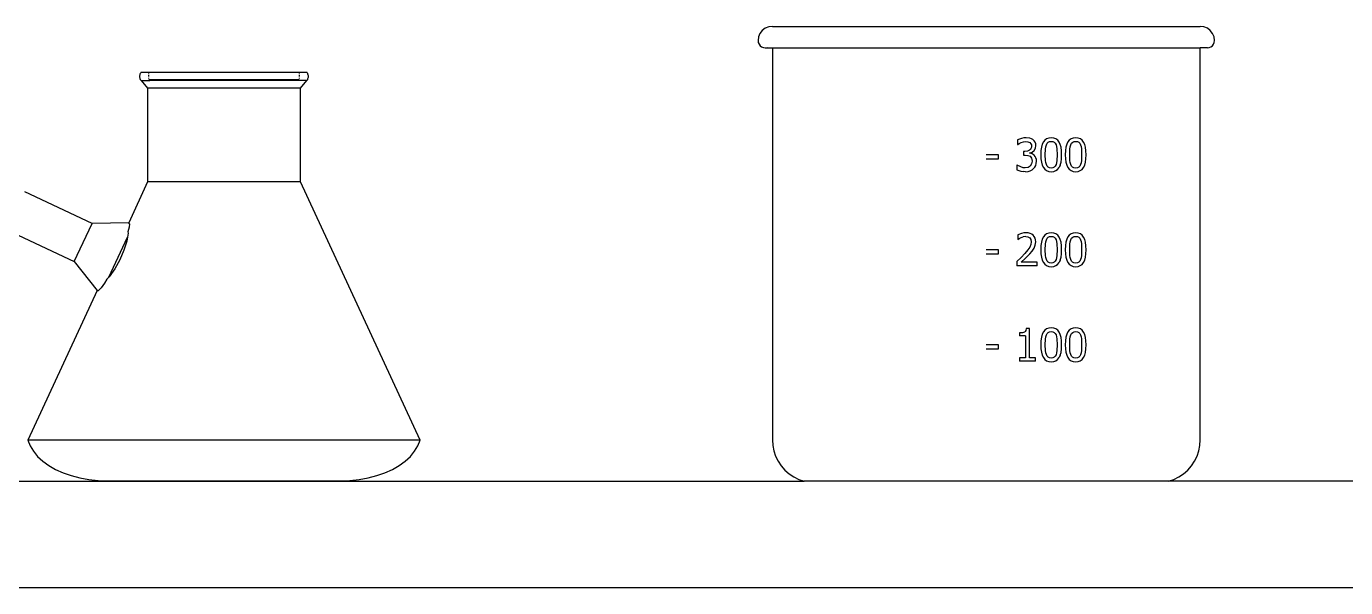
# Model space of a CAD drawing. Header units: metres. Extents: x 2.3 to 15.1, y 3 to 5.1.
# Drawn here: x 11.7497 to 12.0596, y 4.5484 to 4.6803 of the extents above; entities that cross this region are included whole.
import ezdxf

# ---------------------------------------------------------------- set-up
doc = ezdxf.new("R2010")
doc.units = ezdxf.units.M
doc.layers.add('Edges', color=7, linetype='Continuous')

# ---------------------------------------------------------------- blocks, each defined once
blk = doc.blocks.new('Chemistry Lab table fr')
at = {"layer": 'Edges'}
for p, q in [((1.60383, 0.40955), (1.60371, 0.40868)), ((1.60416, 0.41036), (1.60383, 0.40955)), ((1.6047, 0.41105), (1.60416, 0.41036)), ((1.60539, 0.41158), (1.6047, 0.41105)), ((1.6062, 0.41192), (1.60539, 0.41158)), ((1.60706, 0.41203), (1.6062, 0.41192)), ((1.60706, 0.41203), (1.70756, 0.41203)), ((1.70843, 0.41192), (1.70756, 0.41203)), ((1.70924, 0.41158), (1.70843, 0.41192)), ((1.70993, 0.41105), (1.70924, 0.41158)), ((1.71047, 0.41036), (1.70993, 0.41105)), ((1.7108, 0.40955), (1.71047, 0.41036)), ((1.71091, 0.40868), (1.7108, 0.40955)), ((1.60371, 0.40868), (1.60377, 0.40825)), ((1.60377, 0.40825), (1.60394, 0.40784)), ((1.60394, 0.40784), (1.6042, 0.4075)), ((1.6042, 0.4075), (1.60455, 0.40723)), ((1.60455, 0.40723), (1.60496, 0.40706)), ((1.60496, 0.40706), (1.60539, 0.40701)), ((1.60539, 0.40701), (1.60582, 0.40706)), ((1.60539, 0.40701), (1.60706, 0.40701)), ((1.60706, 0.40706), (1.60706, 0.40701)), ((1.60706, 0.40701), (1.60706, 0.31488)), ((1.60706, 0.40701), (1.70756, 0.40701)), ((1.70756, 0.40701), (1.70756, 0.40706)), ((1.70756, 0.31488), (1.70756, 0.40701)), ((1.70924, 0.40701), (1.70756, 0.40701)), ((1.70881, 0.40706), (1.70924, 0.40701)), ((1.70924, 0.40701), (1.70967, 0.40706)), ((1.70967, 0.40706), (1.71008, 0.40723)), ((1.71008, 0.40723), (1.71042, 0.4075)), ((1.71042, 0.4075), (1.71069, 0.40784)), ((1.71069, 0.40784), (1.71086, 0.40825)), ((1.71086, 0.40825), (1.71091, 0.40868)), ((1.45844, 0.40044), (1.45843, 0.40026)), ((1.45843, 0.40026), (1.45844, 0.40009)), ((1.45848, 0.40061), (1.45844, 0.40044)), ((1.45844, 0.40009), (1.45848, 0.39992)), ((1.45853, 0.40077), (1.45848, 0.40061)), ((1.45848, 0.39992), (1.45853, 0.39976)), ((1.45861, 0.40094), (1.45853, 0.40077)), ((1.45853, 0.39976), (1.45861, 0.39959)), ((1.45871, 0.4011), (1.45861, 0.40094)), ((1.45883, 0.40125), (1.45871, 0.4011)), ((1.45883, 0.40125), (1.49771, 0.40125)), ((1.4606, 0.40077), (1.4606, 0.40094)), ((1.4606, 0.40026), (1.4606, 0.40061)), ((1.4606, 0.39976), (1.4606, 0.39992)), ((1.49593, 0.40094), (1.49593, 0.40077)), ((1.49593, 0.40061), (1.49593, 0.40026)), ((1.49593, 0.39992), (1.49593, 0.39976)), ((1.49783, 0.4011), (1.49771, 0.40125)), ((1.49793, 0.40094), (1.49783, 0.4011)), ((1.498, 0.40077), (1.49793, 0.40094)), ((1.49793, 0.39959), (1.498, 0.39976)), ((1.49806, 0.40061), (1.498, 0.40077)), ((1.498, 0.39976), (1.49806, 0.39992)), ((1.49809, 0.40044), (1.49806, 0.40061)), ((1.49806, 0.39992), (1.49809, 0.40009)), ((1.4981, 0.40026), (1.49809, 0.40044)), ((1.49809, 0.40009), (1.4981, 0.40026)), ((1.45861, 0.39959), (1.45871, 0.39943)), ((1.45871, 0.39943), (1.45883, 0.39928)), ((1.45883, 0.39928), (1.46033, 0.39753)), ((1.45883, 0.39928), (1.46083, 0.39928)), ((1.46033, 0.39753), (1.46033, 0.37552)), ((1.4962, 0.39753), (1.46033, 0.39753)), ((1.4606, 0.39954), (1.4606, 0.39959)), ((1.46083, 0.39928), (1.4606, 0.39954)), ((1.4606, 0.39954), (1.49593, 0.39954)), ((1.49571, 0.39928), (1.46083, 0.39928)), ((1.49593, 0.39954), (1.49571, 0.39928)), ((1.49771, 0.39928), (1.49571, 0.39928)), ((1.49593, 0.39959), (1.49593, 0.39954)), ((1.4962, 0.39753), (1.49771, 0.39928)), ((1.4962, 0.37552), (1.4962, 0.39753)), ((1.49771, 0.39928), (1.49783, 0.39943)), ((1.49783, 0.39943), (1.49793, 0.39959)), ((1.66557, 0.38572), (1.66467, 0.38539)), ((1.66467, 0.38539), (1.66467, 0.38431)), ((1.66467, 0.38431), (1.66473, 0.38431)), ((1.66473, 0.38431), (1.66505, 0.38452)), ((1.66505, 0.38452), (1.66548, 0.38474)), ((1.66548, 0.38474), (1.66604, 0.38491)), ((1.66613, 0.38583), (1.66557, 0.38572)), ((1.66604, 0.38491), (1.66658, 0.38498)), ((1.66666, 0.38586), (1.66613, 0.38583)), ((1.66658, 0.38498), (1.66708, 0.38493)), ((1.66757, 0.38576), (1.66666, 0.38586)), ((1.66708, 0.38493), (1.66752, 0.38474)), ((1.66752, 0.38474), (1.6678, 0.38441)), ((1.66794, 0.38563), (1.66757, 0.38576)), ((1.6678, 0.38441), (1.66789, 0.38418)), ((1.66827, 0.38543), (1.66794, 0.38563)), ((1.66857, 0.38516), (1.66827, 0.38543)), ((1.66878, 0.38484), (1.66857, 0.38516)), ((1.66891, 0.38446), (1.66878, 0.38484)), ((1.66895, 0.38402), (1.66891, 0.38446)), ((1.67046, 0.38435), (1.67027, 0.38367)), ((1.67072, 0.3849), (1.67046, 0.38435)), ((1.67106, 0.38532), (1.67072, 0.3849)), ((1.67148, 0.38562), (1.67106, 0.38532)), ((1.67143, 0.38421), (1.67162, 0.38456)), ((1.67198, 0.3858), (1.67148, 0.38562)), ((1.67162, 0.38456), (1.67187, 0.38481)), ((1.67187, 0.38481), (1.67218, 0.38496)), ((1.67257, 0.38586), (1.67198, 0.3858)), ((1.67218, 0.38496), (1.67257, 0.38501)), ((1.67316, 0.3858), (1.67257, 0.38586)), ((1.67257, 0.38501), (1.67296, 0.38496)), ((1.67296, 0.38496), (1.67327, 0.38481)), ((1.67366, 0.38561), (1.67316, 0.3858)), ((1.67327, 0.38481), (1.67351, 0.38456)), ((1.67351, 0.38456), (1.67369, 0.38422)), ((1.67408, 0.3853), (1.67366, 0.38561)), ((1.67369, 0.38422), (1.67382, 0.38378)), ((1.67442, 0.38487), (1.67408, 0.3853)), ((1.67468, 0.38431), (1.67442, 0.38487)), ((1.67486, 0.38363), (1.67468, 0.38431)), ((1.6762, 0.38435), (1.67601, 0.38367)), ((1.67646, 0.3849), (1.6762, 0.38435)), ((1.6768, 0.38532), (1.67646, 0.3849)), ((1.67722, 0.38562), (1.6768, 0.38532)), ((1.67717, 0.38421), (1.67736, 0.38456)), ((1.67772, 0.3858), (1.67722, 0.38562)), ((1.67736, 0.38456), (1.67761, 0.38481)), ((1.67761, 0.38481), (1.67792, 0.38496)), ((1.67831, 0.38586), (1.67772, 0.3858)), ((1.67792, 0.38496), (1.67831, 0.38501)), ((1.6789, 0.3858), (1.67831, 0.38586)), ((1.67831, 0.38501), (1.6787, 0.38496)), ((1.6787, 0.38496), (1.67901, 0.38481)), ((1.6794, 0.38561), (1.6789, 0.3858)), ((1.67901, 0.38481), (1.67925, 0.38456)), ((1.67925, 0.38456), (1.67943, 0.38422)), ((1.67982, 0.3853), (1.6794, 0.38561)), ((1.67943, 0.38422), (1.67956, 0.38378)), ((1.68016, 0.38487), (1.67982, 0.3853)), ((1.68042, 0.38431), (1.68016, 0.38487)), ((1.6806, 0.38363), (1.68042, 0.38431)), ((1.66021, 0.38187), (1.65731, 0.38187)), ((1.66021, 0.38094), (1.66021, 0.38187)), ((1.66602, 0.38263), (1.66604, 0.38178)), ((1.66636, 0.38263), (1.66602, 0.38263)), ((1.66604, 0.38178), (1.66645, 0.38178)), ((1.66698, 0.38271), (1.66636, 0.38263)), ((1.66645, 0.38178), (1.66709, 0.38172)), ((1.66748, 0.38296), (1.66698, 0.38271)), ((1.66709, 0.38172), (1.6676, 0.38151)), ((1.66767, 0.38314), (1.66748, 0.38296)), ((1.66754, 0.38231), (1.66808, 0.38252)), ((1.66754, 0.38224), (1.66754, 0.38231)), ((1.66806, 0.38208), (1.66754, 0.38224)), ((1.6676, 0.38151), (1.66779, 0.38132)), ((1.66781, 0.38336), (1.66767, 0.38314)), ((1.66779, 0.38132), (1.66794, 0.38108)), ((1.66789, 0.38362), (1.66781, 0.38336)), ((1.66789, 0.38418), (1.66792, 0.38391)), ((1.66792, 0.38391), (1.66789, 0.38362)), ((1.66857, 0.38174), (1.66806, 0.38208)), ((1.66808, 0.38252), (1.66854, 0.38291)), ((1.66854, 0.38291), (1.66885, 0.38343)), ((1.66878, 0.38149), (1.66857, 0.38174)), ((1.66895, 0.38117), (1.66878, 0.38149)), ((1.66885, 0.38343), (1.66895, 0.38402)), ((1.66907, 0.38079), (1.66895, 0.38117)), ((1.67016, 0.38284), (1.67012, 0.38188)), ((1.67012, 0.38188), (1.67016, 0.38093)), ((1.67027, 0.38367), (1.67016, 0.38284)), ((1.67117, 0.38188), (1.67122, 0.38322)), ((1.67121, 0.38054), (1.67117, 0.38188)), ((1.67122, 0.38322), (1.6713, 0.38376)), ((1.6713, 0.38376), (1.67143, 0.38421)), ((1.67382, 0.38378), (1.67391, 0.38325)), ((1.67391, 0.38325), (1.67397, 0.38189)), ((1.67397, 0.38189), (1.67391, 0.38052)), ((1.67497, 0.38282), (1.67486, 0.38363)), ((1.67501, 0.38189), (1.67497, 0.38282)), ((1.67497, 0.38093), (1.67501, 0.38189)), ((1.6759, 0.38284), (1.67586, 0.38188)), ((1.67586, 0.38188), (1.6759, 0.38093)), ((1.67601, 0.38367), (1.6759, 0.38284)), ((1.67691, 0.38188), (1.67696, 0.38322)), ((1.67695, 0.38054), (1.67691, 0.38188)), ((1.67696, 0.38322), (1.67704, 0.38376)), ((1.67704, 0.38376), (1.67717, 0.38421)), ((1.67956, 0.38378), (1.67965, 0.38325)), ((1.67965, 0.38325), (1.67971, 0.38189)), ((1.67971, 0.38189), (1.67965, 0.38052)), ((1.68071, 0.38282), (1.6806, 0.38363)), ((1.68075, 0.38189), (1.68071, 0.38282)), ((1.68071, 0.38093), (1.68075, 0.38189)), ((1.65731, 0.38094), (1.66021, 0.38094)), ((1.66446, 0.37946), (1.66446, 0.37837)), ((1.66453, 0.37946), (1.66446, 0.37946)), ((1.66446, 0.37837), (1.66541, 0.37804)), ((1.6654, 0.37901), (1.66453, 0.37946)), ((1.66594, 0.37884), (1.6654, 0.37901)), ((1.66541, 0.37804), (1.66597, 0.37794)), ((1.66648, 0.37879), (1.66594, 0.37884)), ((1.66711, 0.37889), (1.66648, 0.37879)), ((1.6674, 0.37902), (1.66711, 0.37889)), ((1.66711, 0.37795), (1.66762, 0.37808)), ((1.66764, 0.37922), (1.6674, 0.37902)), ((1.66762, 0.37808), (1.66806, 0.3783)), ((1.66795, 0.37971), (1.66764, 0.37922)), ((1.66794, 0.38108), (1.66803, 0.38078)), ((1.66803, 0.38002), (1.66795, 0.37971)), ((1.66803, 0.38078), (1.66806, 0.3804)), ((1.66806, 0.3804), (1.66803, 0.38002)), ((1.66806, 0.3783), (1.66842, 0.37861)), ((1.66842, 0.37861), (1.66871, 0.37897)), ((1.66871, 0.37897), (1.66893, 0.37938)), ((1.66893, 0.37938), (1.66906, 0.37983)), ((1.66906, 0.37983), (1.6691, 0.38033)), ((1.6691, 0.38033), (1.66907, 0.38079)), ((1.67016, 0.38093), (1.67027, 0.38012)), ((1.67027, 0.38012), (1.67046, 0.37944)), ((1.67046, 0.37944), (1.67071, 0.37888)), ((1.67071, 0.37888), (1.67105, 0.37845)), ((1.67105, 0.37845), (1.67147, 0.37815)), ((1.67129, 0.38002), (1.67121, 0.38054)), ((1.67143, 0.37957), (1.67129, 0.38002)), ((1.67161, 0.37922), (1.67143, 0.37957)), ((1.67147, 0.37815), (1.67198, 0.37796)), ((1.67185, 0.37896), (1.67161, 0.37922)), ((1.67217, 0.3788), (1.67185, 0.37896)), ((1.67257, 0.37875), (1.67217, 0.3788)), ((1.67296, 0.3788), (1.67257, 0.37875)), ((1.67327, 0.37895), (1.67296, 0.3788)), ((1.67315, 0.37796), (1.67365, 0.37814)), ((1.67351, 0.3792), (1.67327, 0.37895)), ((1.6737, 0.37956), (1.67351, 0.3792)), ((1.67365, 0.37814), (1.67407, 0.37844)), ((1.67382, 0.37999), (1.6737, 0.37956)), ((1.67391, 0.38052), (1.67382, 0.37999)), ((1.67407, 0.37844), (1.67441, 0.37886)), ((1.67468, 0.37941), (1.67441, 0.37886)), ((1.67468, 0.37941), (1.67486, 0.3801)), ((1.67486, 0.3801), (1.67497, 0.38093)), ((1.6759, 0.38093), (1.67601, 0.38012)), ((1.67601, 0.38012), (1.6762, 0.37944)), ((1.6762, 0.37944), (1.67645, 0.37888)), ((1.67645, 0.37888), (1.67679, 0.37845)), ((1.67679, 0.37845), (1.67721, 0.37815)), ((1.67703, 0.38002), (1.67695, 0.38054)), ((1.67717, 0.37957), (1.67703, 0.38002)), ((1.67735, 0.37922), (1.67717, 0.37957)), ((1.67721, 0.37815), (1.67772, 0.37796)), ((1.67759, 0.37896), (1.67735, 0.37922)), ((1.67791, 0.3788), (1.67759, 0.37896)), ((1.67831, 0.37875), (1.67791, 0.3788)), ((1.6787, 0.3788), (1.67831, 0.37875)), ((1.67901, 0.37895), (1.6787, 0.3788)), ((1.67889, 0.37796), (1.67939, 0.37814)), ((1.67925, 0.3792), (1.67901, 0.37895)), ((1.67944, 0.37956), (1.67925, 0.3792)), ((1.67939, 0.37814), (1.67981, 0.37844)), ((1.67956, 0.37999), (1.67944, 0.37956)), ((1.67965, 0.38052), (1.67956, 0.37999)), ((1.67981, 0.37844), (1.68015, 0.37886)), ((1.68015, 0.37886), (1.68042, 0.37941)), ((1.68042, 0.37941), (1.6806, 0.3801)), ((1.6806, 0.3801), (1.68071, 0.38093)), ((1.46033, 0.37552), (1.45589, 0.36591)), ((1.4962, 0.37552), (1.46033, 0.37552)), ((1.52431, 0.31479), (1.4962, 0.37552)), ((1.66655, 0.3779), (1.66597, 0.37794)), ((1.66655, 0.3779), (1.66711, 0.37795)), ((1.67198, 0.37796), (1.67257, 0.3779)), ((1.67257, 0.3779), (1.67315, 0.37796)), ((1.67772, 0.37796), (1.67831, 0.3779)), ((1.67831, 0.3779), (1.67889, 0.37796)), ((1.44727, 0.36576), (1.43149, 0.37318)), ((1.44306, 0.3568), (1.44727, 0.36576)), ((1.45589, 0.36591), (1.44727, 0.36576)), ((1.45607, 0.36564), (1.45589, 0.36591)), ((1.45607, 0.36564), (1.45598, 0.36483)), ((1.42728, 0.36423), (1.44306, 0.3568)), ((1.45575, 0.36349), (1.45564, 0.36252)), ((1.45598, 0.36483), (1.4557, 0.36379)), ((1.4557, 0.36379), (1.45575, 0.36349)), ((1.66556, 0.36339), (1.66468, 0.36308)), ((1.66468, 0.36308), (1.66468, 0.36199)), ((1.66547, 0.36241), (1.66601, 0.36259)), ((1.66611, 0.36351), (1.66556, 0.36339)), ((1.66656, 0.36266), (1.66601, 0.36259)), ((1.66664, 0.36354), (1.66611, 0.36351)), ((1.66656, 0.36266), (1.66708, 0.36258)), ((1.66714, 0.36351), (1.66664, 0.36354)), ((1.66708, 0.36258), (1.6675, 0.36235)), ((1.66759, 0.3634), (1.66714, 0.36351)), ((1.66798, 0.36322), (1.66759, 0.3634)), ((1.66831, 0.36298), (1.66798, 0.36322)), ((1.66858, 0.36267), (1.66831, 0.36298)), ((1.66877, 0.36231), (1.66858, 0.36267)), ((1.67072, 0.36258), (1.67046, 0.36203)), ((1.67106, 0.363), (1.67072, 0.36258)), ((1.67148, 0.3633), (1.67106, 0.363)), ((1.67198, 0.36348), (1.67148, 0.3633)), ((1.67187, 0.36249), (1.67218, 0.36264)), ((1.67257, 0.36354), (1.67198, 0.36348)), ((1.67218, 0.36264), (1.67257, 0.36269)), ((1.67316, 0.36348), (1.67257, 0.36354)), ((1.67257, 0.36269), (1.67296, 0.36264)), ((1.67296, 0.36264), (1.67327, 0.36249)), ((1.67366, 0.36329), (1.67316, 0.36348)), ((1.67408, 0.36298), (1.67366, 0.36329)), ((1.67442, 0.36255), (1.67408, 0.36298)), ((1.67468, 0.36199), (1.67442, 0.36255)), ((1.67646, 0.36258), (1.6762, 0.36203)), ((1.6768, 0.363), (1.67646, 0.36258)), ((1.67722, 0.3633), (1.6768, 0.363)), ((1.67772, 0.36348), (1.67722, 0.3633)), ((1.67761, 0.36249), (1.67792, 0.36264)), ((1.67831, 0.36354), (1.67772, 0.36348)), ((1.67792, 0.36264), (1.67831, 0.36269)), ((1.6789, 0.36348), (1.67831, 0.36354)), ((1.67831, 0.36269), (1.6787, 0.36264)), ((1.6787, 0.36264), (1.67901, 0.36249)), ((1.6794, 0.36329), (1.6789, 0.36348)), ((1.67982, 0.36298), (1.6794, 0.36329)), ((1.68016, 0.36255), (1.67982, 0.36298)), ((1.68042, 0.36199), (1.68016, 0.36255)), ((1.45121, 0.35312), (1.45564, 0.36252)), ((1.45478, 0.35943), (1.45381, 0.35721)), ((1.45547, 0.3616), (1.45478, 0.35943)), ((1.45564, 0.36252), (1.45547, 0.3616)), ((1.66021, 0.35955), (1.65731, 0.35955)), ((1.66021, 0.35862), (1.66021, 0.35955)), ((1.66468, 0.36199), (1.66473, 0.36199)), ((1.66473, 0.36199), (1.66506, 0.3622)), ((1.66506, 0.3622), (1.66547, 0.36241)), ((1.66709, 0.35952), (1.66636, 0.35866)), ((1.66755, 0.36019), (1.66709, 0.35952)), ((1.6675, 0.36235), (1.66777, 0.36195)), ((1.66779, 0.36078), (1.66755, 0.36019)), ((1.66777, 0.36195), (1.66787, 0.36139)), ((1.66787, 0.36139), (1.66779, 0.36078)), ((1.66807, 0.35925), (1.66852, 0.35991)), ((1.66852, 0.35991), (1.66881, 0.36061)), ((1.66888, 0.3619), (1.66877, 0.36231)), ((1.66881, 0.36061), (1.66892, 0.36144)), ((1.66892, 0.36144), (1.66888, 0.3619)), ((1.67016, 0.36052), (1.67012, 0.35955)), ((1.67012, 0.35955), (1.67016, 0.35861)), ((1.67027, 0.36135), (1.67016, 0.36052)), ((1.67046, 0.36203), (1.67027, 0.36135)), ((1.67117, 0.35955), (1.67122, 0.3609)), ((1.67121, 0.35821), (1.67117, 0.35955)), ((1.67122, 0.3609), (1.6713, 0.36144)), ((1.6713, 0.36144), (1.67143, 0.36189)), ((1.67143, 0.36189), (1.67162, 0.36224)), ((1.67162, 0.36224), (1.67187, 0.36249)), ((1.67327, 0.36249), (1.67351, 0.36224)), ((1.67351, 0.36224), (1.67369, 0.3619)), ((1.67369, 0.3619), (1.67382, 0.36146)), ((1.67382, 0.36146), (1.67391, 0.36093)), ((1.67391, 0.36093), (1.67397, 0.35956)), ((1.67397, 0.35956), (1.67391, 0.35819)), ((1.67486, 0.36131), (1.67468, 0.36199)), ((1.67497, 0.3605), (1.67486, 0.36131)), ((1.67501, 0.35956), (1.67497, 0.3605)), ((1.67497, 0.3586), (1.67501, 0.35956)), ((1.6759, 0.36052), (1.67586, 0.35955)), ((1.67586, 0.35955), (1.6759, 0.35861)), ((1.67601, 0.36135), (1.6759, 0.36052)), ((1.6762, 0.36203), (1.67601, 0.36135)), ((1.67691, 0.35955), (1.67696, 0.3609)), ((1.67695, 0.35821), (1.67691, 0.35955)), ((1.67696, 0.3609), (1.67704, 0.36144)), ((1.67704, 0.36144), (1.67717, 0.36189)), ((1.67717, 0.36189), (1.67736, 0.36224)), ((1.67736, 0.36224), (1.67761, 0.36249)), ((1.67901, 0.36249), (1.67925, 0.36224)), ((1.67925, 0.36224), (1.67943, 0.3619)), ((1.67943, 0.3619), (1.67956, 0.36146)), ((1.67956, 0.36146), (1.67965, 0.36093)), ((1.67965, 0.36093), (1.67971, 0.35956)), ((1.67971, 0.35956), (1.67965, 0.35819)), ((1.6806, 0.36131), (1.68042, 0.36199)), ((1.68071, 0.3605), (1.6806, 0.36131)), ((1.68075, 0.35956), (1.68071, 0.3605)), ((1.68071, 0.3586), (1.68075, 0.35956)), ((1.44306, 0.3568), (1.44851, 0.34997)), ((1.45381, 0.35721), (1.45262, 0.35509)), ((1.65731, 0.35862), (1.66021, 0.35862)), ((1.66548, 0.35774), (1.66452, 0.35681)), ((1.66452, 0.35681), (1.66452, 0.35574)), ((1.66636, 0.35866), (1.66548, 0.35774)), ((1.66642, 0.35751), (1.66548, 0.35662)), ((1.66924, 0.35662), (1.66548, 0.35662)), ((1.66642, 0.35751), (1.6675, 0.3586)), ((1.6675, 0.3586), (1.66807, 0.35925)), ((1.66924, 0.35574), (1.66924, 0.35662)), ((1.67016, 0.35861), (1.67027, 0.3578)), ((1.67027, 0.3578), (1.67046, 0.35712)), ((1.67046, 0.35712), (1.67071, 0.35656)), ((1.67071, 0.35656), (1.67105, 0.35613)), ((1.67129, 0.3577), (1.67121, 0.35821)), ((1.67143, 0.35725), (1.67129, 0.3577)), ((1.67161, 0.3569), (1.67143, 0.35725)), ((1.67185, 0.35664), (1.67161, 0.3569)), ((1.67217, 0.35648), (1.67185, 0.35664)), ((1.67257, 0.35643), (1.67217, 0.35648)), ((1.67296, 0.35648), (1.67257, 0.35643)), ((1.67327, 0.35663), (1.67296, 0.35648)), ((1.67351, 0.35688), (1.67327, 0.35663)), ((1.6737, 0.35723), (1.67351, 0.35688)), ((1.67382, 0.35766), (1.6737, 0.35723)), ((1.67391, 0.35819), (1.67382, 0.35766)), ((1.67407, 0.35612), (1.67441, 0.35654)), ((1.67468, 0.35709), (1.67441, 0.35654)), ((1.67468, 0.35709), (1.67486, 0.35778)), ((1.67486, 0.35778), (1.67497, 0.3586)), ((1.6759, 0.35861), (1.67601, 0.3578)), ((1.67601, 0.3578), (1.6762, 0.35712)), ((1.6762, 0.35712), (1.67645, 0.35656)), ((1.67645, 0.35656), (1.67679, 0.35613)), ((1.67703, 0.3577), (1.67695, 0.35821)), ((1.67717, 0.35725), (1.67703, 0.3577)), ((1.67735, 0.3569), (1.67717, 0.35725)), ((1.67759, 0.35664), (1.67735, 0.3569)), ((1.67791, 0.35648), (1.67759, 0.35664)), ((1.67831, 0.35643), (1.67791, 0.35648)), ((1.6787, 0.35648), (1.67831, 0.35643)), ((1.67901, 0.35663), (1.6787, 0.35648)), ((1.67925, 0.35688), (1.67901, 0.35663)), ((1.67944, 0.35723), (1.67925, 0.35688)), ((1.67956, 0.35766), (1.67944, 0.35723)), ((1.67965, 0.35819), (1.67956, 0.35766)), ((1.67981, 0.35612), (1.68015, 0.35654)), ((1.68015, 0.35654), (1.68042, 0.35709)), ((1.68042, 0.35709), (1.6806, 0.35778)), ((1.6806, 0.35778), (1.68071, 0.3586)), ((1.45262, 0.35509), (1.4513, 0.35322)), ((1.66924, 0.35574), (1.66452, 0.35574)), ((1.67105, 0.35613), (1.67147, 0.35583)), ((1.67147, 0.35583), (1.67198, 0.35564)), ((1.67198, 0.35564), (1.67257, 0.35558)), ((1.67257, 0.35558), (1.67315, 0.35564)), ((1.67315, 0.35564), (1.67365, 0.35582)), ((1.67365, 0.35582), (1.67407, 0.35612)), ((1.67679, 0.35613), (1.67721, 0.35583)), ((1.67721, 0.35583), (1.67772, 0.35564)), ((1.67772, 0.35564), (1.67831, 0.35558)), ((1.67831, 0.35558), (1.67889, 0.35564)), ((1.67889, 0.35564), (1.67939, 0.35582)), ((1.67939, 0.35582), (1.67981, 0.35612)), ((1.4494, 0.3506), (1.44883, 0.35)), ((1.45018, 0.35174), (1.4494, 0.3506)), ((1.45073, 0.35266), (1.45018, 0.35174)), ((1.45121, 0.35312), (1.45073, 0.35266)), ((1.4513, 0.35322), (1.45121, 0.35312)), ((1.44851, 0.34997), (1.43223, 0.31479)), ((1.44851, 0.34997), (1.44883, 0.35)), ((1.66669, 0.34107), (1.66657, 0.34055)), ((1.66749, 0.34107), (1.66669, 0.34107)), ((1.66749, 0.33418), (1.66749, 0.34107)), ((1.67148, 0.34096), (1.67106, 0.34066)), ((1.67198, 0.34114), (1.67148, 0.34096)), ((1.67257, 0.3412), (1.67198, 0.34114)), ((1.67316, 0.34114), (1.67257, 0.3412)), ((1.67366, 0.34095), (1.67316, 0.34114)), ((1.67408, 0.34064), (1.67366, 0.34095)), ((1.67722, 0.34096), (1.6768, 0.34066)), ((1.67772, 0.34114), (1.67722, 0.34096)), ((1.67831, 0.3412), (1.67772, 0.34114)), ((1.6789, 0.34114), (1.67831, 0.3412)), ((1.6794, 0.34095), (1.6789, 0.34114)), ((1.67982, 0.34064), (1.6794, 0.34095)), ((1.6658, 0.34006), (1.66512, 0.34)), ((1.66512, 0.34), (1.66512, 0.33931)), ((1.6665, 0.33931), (1.66512, 0.33931)), ((1.66628, 0.34023), (1.6658, 0.34006)), ((1.66644, 0.34036), (1.66628, 0.34023)), ((1.66657, 0.34055), (1.66644, 0.34036)), ((1.6665, 0.33931), (1.6665, 0.33418)), ((1.67016, 0.33818), (1.67012, 0.33722)), ((1.67027, 0.33901), (1.67016, 0.33818)), ((1.67046, 0.3397), (1.67027, 0.33901)), ((1.67072, 0.34024), (1.67046, 0.3397)), ((1.67106, 0.34066), (1.67072, 0.34024)), ((1.67117, 0.33722), (1.67122, 0.33856)), ((1.67122, 0.33856), (1.6713, 0.33911)), ((1.6713, 0.33911), (1.67143, 0.33955)), ((1.67143, 0.33955), (1.67162, 0.3399)), ((1.67162, 0.3399), (1.67187, 0.34015)), ((1.67187, 0.34015), (1.67218, 0.3403)), ((1.67218, 0.3403), (1.67257, 0.34035)), ((1.67257, 0.34035), (1.67296, 0.3403)), ((1.67296, 0.3403), (1.67327, 0.34015)), ((1.67327, 0.34015), (1.67351, 0.3399)), ((1.67351, 0.3399), (1.67369, 0.33956)), ((1.67369, 0.33956), (1.67382, 0.33912)), ((1.67382, 0.33912), (1.67391, 0.33859)), ((1.67391, 0.33859), (1.67397, 0.33723)), ((1.67442, 0.34021), (1.67408, 0.34064)), ((1.67468, 0.33965), (1.67442, 0.34021)), ((1.67486, 0.33897), (1.67468, 0.33965)), ((1.67497, 0.33816), (1.67486, 0.33897)), ((1.67501, 0.33723), (1.67497, 0.33816)), ((1.6759, 0.33818), (1.67586, 0.33722)), ((1.67601, 0.33901), (1.6759, 0.33818)), ((1.6762, 0.3397), (1.67601, 0.33901)), ((1.67646, 0.34024), (1.6762, 0.3397)), ((1.6768, 0.34066), (1.67646, 0.34024)), ((1.67691, 0.33722), (1.67696, 0.33856)), ((1.67696, 0.33856), (1.67704, 0.33911)), ((1.67704, 0.33911), (1.67717, 0.33955)), ((1.67717, 0.33955), (1.67736, 0.3399)), ((1.67736, 0.3399), (1.67761, 0.34015)), ((1.67761, 0.34015), (1.67792, 0.3403)), ((1.67792, 0.3403), (1.67831, 0.34035)), ((1.67831, 0.34035), (1.6787, 0.3403)), ((1.6787, 0.3403), (1.67901, 0.34015)), ((1.67901, 0.34015), (1.67925, 0.3399)), ((1.67925, 0.3399), (1.67943, 0.33956)), ((1.67943, 0.33956), (1.67956, 0.33912)), ((1.67956, 0.33912), (1.67965, 0.33859)), ((1.67965, 0.33859), (1.67971, 0.33723)), ((1.68016, 0.34021), (1.67982, 0.34064)), ((1.68042, 0.33965), (1.68016, 0.34021)), ((1.6806, 0.33897), (1.68042, 0.33965)), ((1.68071, 0.33816), (1.6806, 0.33897)), ((1.68075, 0.33723), (1.68071, 0.33816)), ((1.66021, 0.33721), (1.65731, 0.33721)), ((1.65731, 0.33628), (1.66021, 0.33628)), ((1.66021, 0.33628), (1.66021, 0.33721)), ((1.67012, 0.33722), (1.67016, 0.33628)), ((1.67016, 0.33628), (1.67027, 0.33546)), ((1.67027, 0.33546), (1.67046, 0.33478)), ((1.67046, 0.33478), (1.67071, 0.33422)), ((1.67121, 0.33588), (1.67117, 0.33722)), ((1.67129, 0.33537), (1.67121, 0.33588)), ((1.67143, 0.33491), (1.67129, 0.33537)), ((1.67161, 0.33456), (1.67143, 0.33491)), ((1.6737, 0.3349), (1.67351, 0.33455)), ((1.67382, 0.33533), (1.6737, 0.3349)), ((1.67391, 0.33586), (1.67382, 0.33533)), ((1.67397, 0.33723), (1.67391, 0.33586)), ((1.67468, 0.33476), (1.67441, 0.33421)), ((1.67468, 0.33476), (1.67486, 0.33544)), ((1.67486, 0.33544), (1.67497, 0.33627)), ((1.67497, 0.33627), (1.67501, 0.33723)), ((1.67586, 0.33722), (1.6759, 0.33628)), ((1.6759, 0.33628), (1.67601, 0.33546)), ((1.67601, 0.33546), (1.6762, 0.33478)), ((1.6762, 0.33478), (1.67645, 0.33422)), ((1.67695, 0.33588), (1.67691, 0.33722)), ((1.67703, 0.33537), (1.67695, 0.33588)), ((1.67717, 0.33491), (1.67703, 0.33537)), ((1.67735, 0.33456), (1.67717, 0.33491)), ((1.67944, 0.3349), (1.67925, 0.33455)), ((1.67956, 0.33533), (1.67944, 0.3349)), ((1.67965, 0.33586), (1.67956, 0.33533)), ((1.67971, 0.33723), (1.67965, 0.33586)), ((1.68015, 0.33421), (1.68042, 0.33476)), ((1.68042, 0.33476), (1.6806, 0.33544)), ((1.6806, 0.33544), (1.68071, 0.33627)), ((1.68071, 0.33627), (1.68075, 0.33723)), ((1.66512, 0.33418), (1.66512, 0.3334)), ((1.6665, 0.33418), (1.66512, 0.33418)), ((1.66885, 0.3334), (1.66512, 0.3334)), ((1.66885, 0.33418), (1.66749, 0.33418)), ((1.66885, 0.3334), (1.66885, 0.33418)), ((1.67071, 0.33422), (1.67105, 0.33379)), ((1.67105, 0.33379), (1.67147, 0.33349)), ((1.67147, 0.33349), (1.67198, 0.3333)), ((1.67185, 0.3343), (1.67161, 0.33456)), ((1.67217, 0.33414), (1.67185, 0.3343)), ((1.67198, 0.3333), (1.67257, 0.33324)), ((1.67257, 0.33409), (1.67217, 0.33414)), ((1.67296, 0.33414), (1.67257, 0.33409)), ((1.67257, 0.33324), (1.67315, 0.3333)), ((1.67327, 0.33429), (1.67296, 0.33414)), ((1.67315, 0.3333), (1.67365, 0.33348)), ((1.67351, 0.33455), (1.67327, 0.33429)), ((1.67365, 0.33348), (1.67407, 0.33378)), ((1.67407, 0.33378), (1.67441, 0.33421)), ((1.67645, 0.33422), (1.67679, 0.33379)), ((1.67679, 0.33379), (1.67721, 0.33349)), ((1.67721, 0.33349), (1.67772, 0.3333)), ((1.67759, 0.3343), (1.67735, 0.33456)), ((1.67791, 0.33414), (1.67759, 0.3343)), ((1.67772, 0.3333), (1.67831, 0.33324)), ((1.67831, 0.33409), (1.67791, 0.33414)), ((1.6787, 0.33414), (1.67831, 0.33409)), ((1.67831, 0.33324), (1.67889, 0.3333)), ((1.67901, 0.33429), (1.6787, 0.33414)), ((1.67889, 0.3333), (1.67939, 0.33348)), ((1.67925, 0.33455), (1.67901, 0.33429)), ((1.67939, 0.33348), (1.67981, 0.33378)), ((1.67981, 0.33378), (1.68015, 0.33421)), ((1.43223, 0.31479), (1.43274, 0.31348)), ((1.52431, 0.31479), (1.43223, 0.31479)), ((1.43274, 0.31348), (1.43349, 0.31222)), ((1.52304, 0.31222), (1.5238, 0.31348)), ((1.5238, 0.31348), (1.52431, 0.31479)), ((1.60706, 0.31488), (1.60715, 0.31357)), ((1.60715, 0.31357), (1.60741, 0.31228)), ((1.70722, 0.31228), (1.70748, 0.31357)), ((1.70748, 0.31357), (1.70756, 0.31488)), ((1.43349, 0.31222), (1.43448, 0.31102)), ((1.43448, 0.31102), (1.43569, 0.3099)), ((1.43569, 0.3099), (1.43711, 0.30887)), ((1.51943, 0.30887), (1.52084, 0.3099)), ((1.52084, 0.3099), (1.52205, 0.31102)), ((1.52205, 0.31102), (1.52304, 0.31222)), ((1.60741, 0.31228), (1.60783, 0.31103)), ((1.60783, 0.31103), (1.60841, 0.30986)), ((1.60841, 0.30986), (1.60914, 0.30876)), ((1.70549, 0.30876), (1.70622, 0.30986)), ((1.70622, 0.30986), (1.7068, 0.31103)), ((1.7068, 0.31103), (1.70722, 0.31228)), ((1.43711, 0.30887), (1.43871, 0.30795)), ((1.43871, 0.30795), (1.44048, 0.30715)), ((1.44048, 0.30715), (1.44239, 0.30648)), ((1.51415, 0.30648), (1.51606, 0.30715)), ((1.51606, 0.30715), (1.51782, 0.30795)), ((1.51782, 0.30795), (1.51943, 0.30887)), ((1.60914, 0.30876), (1.61001, 0.30777)), ((1.61001, 0.30777), (1.611, 0.30691)), ((1.611, 0.30691), (1.61209, 0.30618)), ((1.70254, 0.30618), (1.70363, 0.30691)), ((1.70363, 0.30691), (1.70462, 0.30777)), ((1.70462, 0.30777), (1.70549, 0.30876)), ((1.36768, 0.30517), (1.61451, 0.30517)), ((1.44239, 0.30648), (1.44441, 0.30595)), ((1.44441, 0.30595), (1.44652, 0.30556)), ((1.44652, 0.30556), (1.44869, 0.30533)), ((1.44869, 0.30533), (1.45089, 0.30525)), ((1.45089, 0.30525), (1.50565, 0.30525)), ((1.50565, 0.30525), (1.50785, 0.30533)), ((1.50785, 0.30533), (1.51002, 0.30556)), ((1.51002, 0.30556), (1.51213, 0.30595)), ((1.51213, 0.30595), (1.51415, 0.30648)), ((1.61209, 0.30618), (1.61327, 0.3056)), ((1.61327, 0.3056), (1.61451, 0.30517)), ((1.70012, 0.30517), (1.61451, 0.30517)), ((1.70012, 0.30517), (1.70136, 0.3056)), ((1.76391, 0.30517), (1.70012, 0.30517)), ((1.70136, 0.3056), (1.70254, 0.30618)), ((1.36768, 0.28017), (1.97976, 0.28017))]:
    blk.add_line(p, q, dxfattribs=at)

msp = doc.modelspace()

# ---------------------------------------------------------------- block references
msp.add_blockref('Chemistry Lab table fr', (10.31787, 4.26826))

doc.saveas('drawing.dxf')
